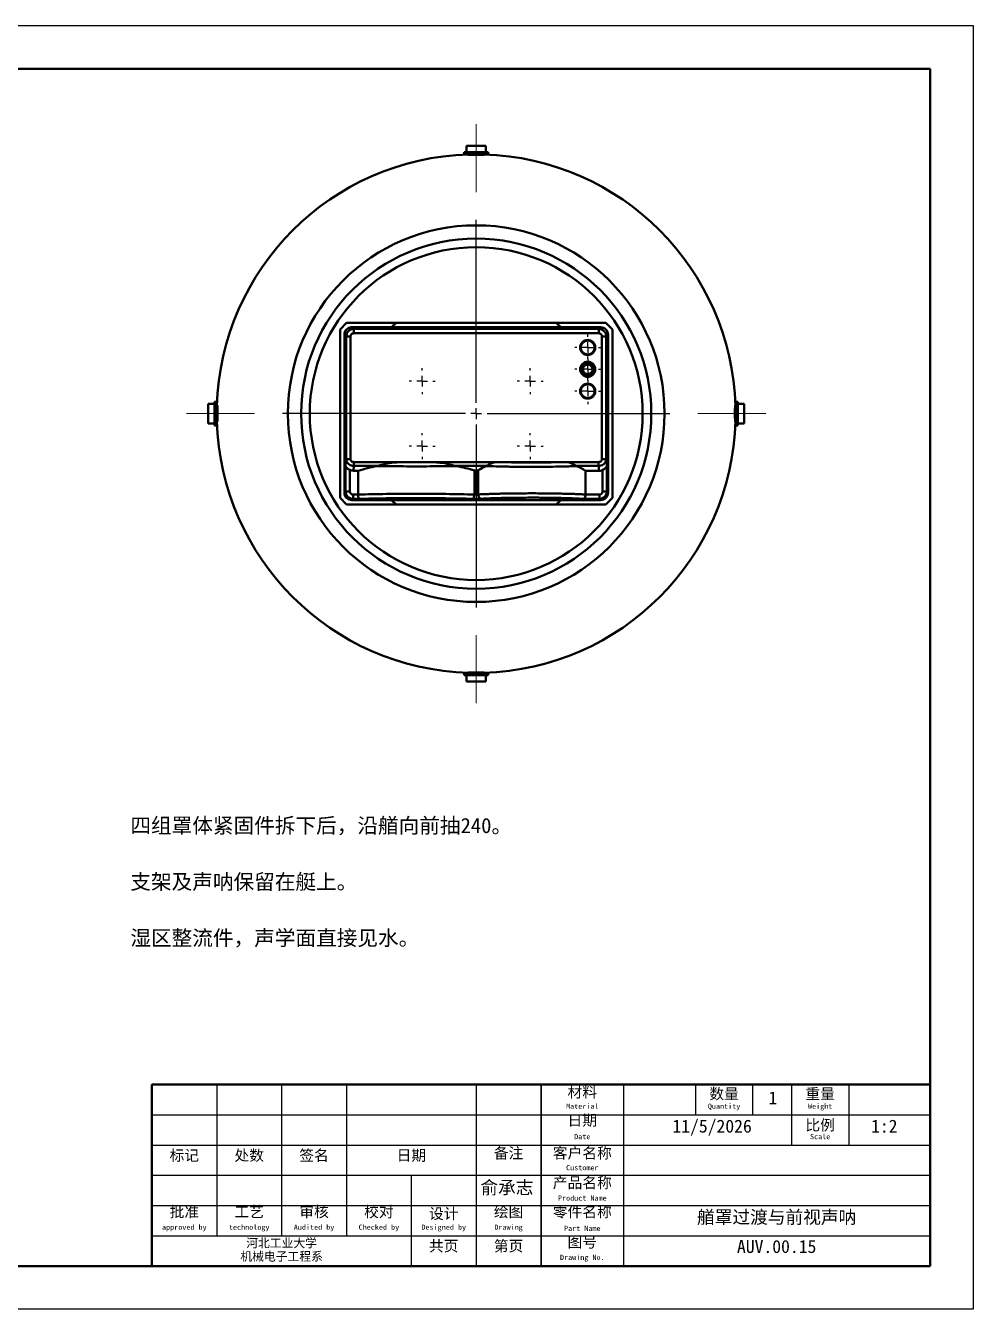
# Model space of a CAD drawing. Header units: millimetres. Extents: x 0 to 420, y 0 to 297.
# Drawn here: x 200.8 to 420, y -0.2 to 296.8 of the extents above; entities that cross this region are included whole.
import ezdxf

# ---------------------------------------------------------------- set-up
doc = ezdxf.new("R2010")
doc.units = ezdxf.units.MM
doc.linetypes.add('CENTERX2', pattern=[20.32, 12.7, -2.54, 2.54, -2.54])
for name, color, linetype in [('2_细实线层', 4, 'Continuous'), ('3_文字层', 174, 'Continuous'), ('9中心线层', 1, 'Continuous')]:
    doc.layers.add(name, color=color, linetype=linetype)
doc.layers.add('4_图框轮廓', color=1, linetype='Continuous', lineweight=50)
doc.styles.add('AUV_FANGSONG', font='simfang.ttf')

# ---------------------------------------------------------------- blocks, each defined once
blk = doc.blocks.new('SW_CENTERMARKSYMBOL_1')
at = {"layer": '9中心线层', "color": 0}
for p, q in [((0, 2.5), (0, 3)), ((-2.5, 0), (-3, 0)), ((0, 0), (-1.25, 0)), ((0, 0), (0, 1.25)), ((0, 0), (0, -1.25)), ((0, 0), (1.25, 0)), ((2.5, 0), (3, 0)), ((0, -2.5), (0, -3))]:
    blk.add_line(p, q, dxfattribs=at)
blk = doc.blocks.new('SW_CENTERMARKSYMBOL_2')
at = {"layer": '9中心线层', "color": 0}
for p, q in [((0, 2.5), (0, 3)), ((-2.5, 0), (-3, 0)), ((0, 0), (-1.25, 0)), ((0, 0), (0, 1.25)), ((0, 0), (0, -1.25)), ((0, 0), (1.25, 0)), ((2.5, 0), (3, 0)), ((0, -2.5), (0, -3))]:
    blk.add_line(p, q, dxfattribs=at)
blk = doc.blocks.new('SW_CENTERMARKSYMBOL_3')
at = {"layer": '9中心线层', "color": 0}
for p, q in [((0, 2.5), (0, 3)), ((-2.5, 0), (-3, 0)), ((0, 0), (-1.25, 0)), ((0, 0), (0, 1.25)), ((0, 0), (0, -1.25)), ((0, 0), (1.25, 0)), ((2.5, 0), (3, 0)), ((0, -2.5), (0, -3))]:
    blk.add_line(p, q, dxfattribs=at)
blk = doc.blocks.new('SW_CENTERMARKSYMBOL_4')
at = {"layer": '9中心线层', "color": 0}
for p, q in [((0, 2.5), (0, 3)), ((-2.5, 0), (-3, 0)), ((0, 0), (-1.25, 0)), ((0, 0), (0, 1.25)), ((0, 0), (0, -1.25)), ((0, 0), (1.25, 0)), ((2.5, 0), (3, 0)), ((0, -2.5), (0, -3))]:
    blk.add_line(p, q, dxfattribs=at)
blk = doc.blocks.new('SW_CENTERMARKSYMBOL_5')
at = {"layer": '9中心线层', "color": 0}
for p, q in [((0, 2.5), (0, 44.82)), ((-2.5, 0), (-44.82, 0)), ((0, 0), (-1.25, 0)), ((0, 0), (0, 1.25)), ((0, 0), (0, -1.25)), ((0, 0), (1.25, 0)), ((2.5, 0), (44.82, 0)), ((0, -2.5), (0, -44.82))]:
    blk.add_line(p, q, dxfattribs=at)
blk = doc.blocks.new('SW_CENTERMARKSYMBOL_6')
at = {"layer": '9中心线层', "color": 0}
for p, q in [((0, 2.5), (0, 3)), ((-2.5, 0), (-3, 0)), ((0, 0), (-1.25, 0)), ((0, 0), (0, 1.25)), ((0, 0), (0, -1.25)), ((0, 0), (1.25, 0)), ((2.5, 0), (3, 0)), ((0, -2.5), (0, -3))]:
    blk.add_line(p, q, dxfattribs=at)
blk = doc.blocks.new('SW_CENTERMARKSYMBOL_7')
at = {"layer": '9中心线层', "color": 0}
for p, q in [((0, 2.5), (0, 3)), ((-2.5, 0), (-3, 0)), ((0, 0), (-1.25, 0)), ((0, 0), (0, 1.25)), ((0, 0), (0, -1.25)), ((0, 0), (1.25, 0)), ((2.5, 0), (3, 0)), ((0, -2.5), (0, -3))]:
    blk.add_line(p, q, dxfattribs=at)
blk = doc.blocks.new('SW_CENTERMARKSYMBOL_8')
at = {"layer": '9中心线层', "color": 0}
for p, q in [((0, 2.5), (0, 3)), ((-2.5, 0), (-3, 0)), ((0, 0), (-1.25, 0)), ((0, 0), (0, 1.25)), ((0, 0), (0, -1.25)), ((0, 0), (1.25, 0)), ((2.5, 0), (3, 0)), ((0, -2.5), (0, -3))]:
    blk.add_line(p, q, dxfattribs=at)

msp = doc.modelspace()

# ---------------------------------------------------------------- linework, layer by layer
at = {"color": 7, "linetype": 'Continuous', "lineweight": 50}
for p, q in [((302.25, 267.5), (302.25, 267)), ((302.25, 267.5), (305, 267.5)), ((302.75, 269), (302.75, 267.5)), ((302.75, 269), (305, 269)), ((305, 269), (307.25, 269)), ((305, 267.5), (307.75, 267.5)), ((307.25, 267.5), (307.25, 269)), ((307.75, 267), (307.75, 267.5)), ((302.25, 267), (305, 267)), ((303.25, 267), (303.25, 266.88)), ((305, 267), (307.75, 267)), ((306.75, 266.88), (306.75, 267)), ((273.5, 226.5), (275, 228)), ((273.5, 187.5), (273.5, 226.5)), ((275, 228), (335, 228)), ((276.25, 227), (333.75, 227)), ((276.25, 226.99), (276.25, 227)), ((276.25, 226.99), (276.66, 226.59)), ((276.25, 226.99), (333.75, 226.99)), ((333.34, 226.59), (276.66, 226.59)), ((286.48, 228), (285.4, 227)), ((324.6, 227), (323.52, 228)), ((333.75, 226.99), (333.34, 226.59)), ((333.75, 227), (333.75, 226.99)), ((335, 228), (336.5, 226.5)), ((336.5, 226.5), (336.5, 187.5)), ((274.5, 188.75), (274.5, 225.25)), ((274.5, 225.25), (274.51, 225.25)), ((274.91, 224.84), (274.51, 225.25)), ((274.51, 225.25), (274.51, 188.75)), ((274.91, 224.84), (274.91, 196.43)), ((275.91, 224.84), (275.91, 196.43)), ((333.34, 225.59), (276.66, 225.59)), ((334.09, 196.43), (334.09, 224.84)), ((335.49, 225.25), (335.09, 224.84)), ((335.09, 196.43), (335.09, 224.84)), ((335.49, 188.75), (335.49, 225.25)), ((335.49, 225.25), (335.5, 225.25)), ((335.5, 225.25), (335.5, 188.75)), ((244.5, 209.25), (243, 209.25)), ((243, 207), (243, 209.25)), ((245, 209.75), (244.5, 209.75)), ((244.5, 207), (244.5, 209.75)), ((245, 207), (245, 209.75)), ((245.12, 208.75), (245, 208.75)), ((365, 208.75), (364.88, 208.75)), ((365.5, 209.75), (365, 209.75)), ((365, 209.75), (365, 207)), ((365.5, 209.75), (365.5, 207)), ((367, 209.25), (365.5, 209.25)), ((367, 209.25), (367, 207)), ((243, 204.75), (243, 207)), ((244.5, 204.25), (244.5, 207)), ((245, 204.25), (245, 207)), ((245, 205.25), (245.12, 205.25)), ((364.88, 205.25), (365, 205.25)), ((365, 207), (365, 204.25)), ((365.5, 207), (365.5, 204.25)), ((367, 207), (367, 204.75)), ((243, 204.75), (244.5, 204.75)), ((244.5, 204.25), (245, 204.25)), ((365, 204.25), (365.5, 204.25)), ((365.5, 204.75), (367, 204.75)), ((274.78, 194.98), (274.91, 196.43)), ((335.09, 196.43), (335.22, 194.98)), ((274.78, 189.01), (274.78, 194.98)), ((275.78, 193.97), (275.78, 189.01)), ((276.58, 193.78), (276.68, 194.93)), ((277.69, 193.78), (276.58, 193.78)), ((276.68, 195.8), (291.2, 195.8)), ((276.68, 194.93), (282.3, 194.93)), ((277.69, 193.78), (277.69, 188.28)), ((282.02, 194.88), (282.3, 194.93)), ((291.2, 195.8), (291.3, 195.8)), ((291.3, 195.8), (309.9, 195.8)), ((300.2, 194.93), (300.48, 194.88)), ((300.2, 194.93), (307.4, 194.93)), ((304.57, 188.29), (304.57, 193.85)), ((305.46, 193.94), (305.46, 188.31)), ((307.26, 194.87), (307.4, 194.93)), ((309.9, 195.8), (325.6, 195.8)), ((325.6, 195.8), (333.32, 195.8)), ((328.24, 194.87), (328.1, 194.93)), ((328.1, 194.93), (333.32, 194.93)), ((330.29, 188.29), (330.29, 193.78)), ((333.42, 193.78), (330.29, 193.78)), ((333.32, 194.93), (333.42, 193.78)), ((334.22, 189.01), (334.22, 193.97)), ((335.22, 194.98), (335.22, 189.01)), ((275, 186), (273.5, 187.5)), ((274.51, 188.75), (274.5, 188.75)), ((274.51, 188.75), (274.78, 189.01)), ((276.25, 187.01), (276.51, 187.28)), ((276.51, 188.28), (277.69, 188.28)), ((276.51, 187.28), (277.94, 187.28)), ((277.69, 188.28), (277.69, 188.28)), ((329.85, 187.28), (333.49, 187.28)), ((330.29, 188.29), (330.29, 188.28)), ((330.29, 188.28), (333.49, 188.28)), ((333.49, 187.28), (333.75, 187.01)), ((336.5, 187.5), (335, 186)), ((335.22, 189.01), (335.49, 188.75)), ((335.5, 188.75), (335.49, 188.75)), ((335, 186), (275, 186)), ((276.25, 187.01), (333.75, 187.01)), ((276.25, 187), (276.25, 187.01)), ((333.75, 187), (276.25, 187)), ((285.4, 187), (286.48, 186)), ((323.52, 186), (324.6, 187)), ((333.75, 187.01), (333.75, 187)), ((302.25, 147), (302.25, 146.5)), ((305, 147), (302.25, 147)), ((305, 146.5), (302.25, 146.5)), ((302.75, 146.5), (302.75, 145)), ((303.25, 147.12), (303.25, 147)), ((307.75, 147), (305, 147)), ((307.75, 146.5), (305, 146.5)), ((306.75, 147), (306.75, 147.12)), ((307.25, 145), (307.25, 146.5)), ((307.75, 146.5), (307.75, 147)), ((305, 145), (302.75, 145)), ((307.25, 145), (305, 145))]:
    msp.add_line(p, q, dxfattribs=at)
for centre, radius in [((305, 207), 43.57), ((305, 207), 40.5), ((305, 207), 38.5), ((330.79, 222.29), 1.75), ((330.79, 222.29), 1.6), ((330.79, 217.26), 1.75), ((330.79, 217.26), 1.6), ((330.79, 212.22), 1.75), ((330.79, 212.22), 1.6)]:
    msp.add_circle(centre, radius, dxfattribs=at)
for centre, radius, start, end in [((305, 207), 60, 91.6714, 178.3286), ((305, 207), 60, 1.6714, 88.3286), ((276.25, 225.25), 1.75, 90, 180), ((333.75, 225.25), 1.75, 0, 90), ((305, 207), 60, 181.6714, 268.3286), ((305, 207), 60, 271.6714, 358.3286), ((276.25, 188.75), 1.75, 180, 270), ((333.75, 188.75), 1.75, 270, 360)]:
    msp.add_arc(centre, radius, start, end, dxfattribs=at)
for centre, major_axis, ratio, start_param, end_param in [((291.25, 179.37), (28.4, 0), 0.57735, 1.901873, 2.068667), ((291.25, 179.37), (28.4, 0), 0.57735, 1.082556, 1.239719), ((304.92, 194.24), (0.75, 0), 0.57735, 4.224148, 5.517044), ((317.75, 187.11), (17.05, 0), 0.57735, 2.233381, 2.375451), ((317.75, 187.11), (17.05, 0), 0.57735, 0.744249, 0.908211), ((276.25, 188.75), (-1.23, -1.23), 0.997265, 5.499157, 7.067214), ((333.75, 188.75), (-1.23, 1.23), 0.997265, 2.357564, 3.925621)]:
    msp.add_ellipse(centre, major_axis=major_axis, ratio=ratio, start_param=start_param, end_param=end_param, dxfattribs=at)
for points, knots in [([(303.98, 266.86), (303.81, 266.86), (303.49, 266.87), (303.21, 266.88), (303.11, 266.89), (303.21, 266.91), (303.25, 266.91)], [0, 0, 0, 0, 0.261834, 0.523668, 0.785515, 1, 1, 1, 1]), ([(306.75, 266.91), (306.79, 266.91), (306.89, 266.89), (306.82, 266.88), (306.56, 266.87), (306.12, 266.86), (305.56, 266.86), (304.93, 266.86), (304.38, 266.86), (304.09, 266.86), (303.98, 266.86)], [0, 0, 0, 0, 0.085848, 0.223893, 0.361863, 0.499773, 0.637666, 0.775566, 0.913471, 1, 1, 1, 1]), ([(274.51, 225.25), (274.53, 225.45), (274.57, 225.84), (274.87, 226.36), (275.31, 226.75), (275.8, 226.96), (276.12, 226.98), (276.25, 226.99)], [0, 0, 0, 0, 0.214694, 0.429388, 0.644082, 0.858775, 1, 1, 1, 1]), ([(274.91, 224.84), (274.94, 225.07), (274.99, 225.53), (275.39, 226.11), (275.97, 226.51), (276.43, 226.56), (276.66, 226.59)], [0, 0, 0, 0, 0.2501402, 0.4998658, 0.7493663, 1, 1, 1, 1]), ([(333.34, 226.59), (333.57, 226.56), (334.03, 226.51), (334.61, 226.11), (335.01, 225.53), (335.06, 225.07), (335.09, 224.84)], [0, 0, 0, 0, 0.250639, 0.500144, 0.749864, 1, 1, 1, 1]), ([(333.75, 226.99), (333.95, 226.97), (334.34, 226.93), (334.86, 226.63), (335.25, 226.19), (335.46, 225.7), (335.48, 225.38), (335.49, 225.25)], [0, 0, 0, 0, 0.214694, 0.429388, 0.644082, 0.858775, 1, 1, 1, 1]), ([(276.66, 225.59), (276.56, 225.58), (276.36, 225.56), (276.11, 225.39), (275.94, 225.14), (275.92, 224.94), (275.91, 224.84)], [0, 0, 0, 0, 0.250407, 0.500135, 0.750108, 1, 1, 1, 1]), ([(334.09, 224.84), (334.08, 224.94), (334.06, 225.14), (333.89, 225.39), (333.64, 225.56), (333.44, 225.58), (333.34, 225.59)], [0, 0, 0, 0, 0.249888, 0.499856, 0.749588, 1, 1, 1, 1]), ([(332.04, 217.26), (332.03, 217.12), (332, 216.85), (331.8, 216.48), (331.49, 216.19), (331.09, 216.02), (330.66, 215.99), (330.25, 216.1), (329.9, 216.35), (329.65, 216.69), (329.53, 217.11), (329.55, 217.54), (329.71, 217.93), (330, 218.25), (330.37, 218.46), (330.79, 218.53), (331.21, 218.46), (331.59, 218.25), (331.87, 217.93), (332.02, 217.58), (332.04, 217.35), (332.04, 217.26)], [0, 0, 0, 0, 0.052008, 0.103927, 0.159426, 0.211359, 0.266035, 0.320841, 0.37208, 0.427496, 0.481103, 0.534259, 0.589862, 0.641287, 0.695715, 0.75074, 0.802686, 0.858274, 0.911095, 0.963888, 1, 1, 1, 1]), ([(331.89, 217.26), (331.88, 217.38), (331.86, 217.62), (331.67, 217.95), (331.4, 218.2), (331.05, 218.34), (330.68, 218.37), (330.31, 218.27), (330, 218.05), (329.78, 217.75), (329.68, 217.39), (329.7, 217.01), (329.84, 216.66), (330.1, 216.38), (330.42, 216.19), (330.8, 216.14), (331.16, 216.2), (331.5, 216.38), (331.74, 216.67), (331.87, 216.97), (331.89, 217.18), (331.89, 217.26)], [0, 0, 0, 0, 0.052313, 0.104536, 0.160142, 0.211731, 0.266051, 0.321037, 0.372974, 0.428637, 0.481548, 0.534125, 0.589835, 0.642025, 0.696871, 0.751409, 0.802733, 0.858324, 0.911601, 0.964607, 1, 1, 1, 1]), ([(245.09, 208.75), (245.09, 208.79), (245.11, 208.89), (245.12, 208.82), (245.13, 208.56), (245.14, 208.12), (245.14, 207.56), (245.14, 206.93), (245.14, 206.38), (245.14, 206.09), (245.14, 205.98)], [0, 0, 0, 0, 0.085848, 0.223893, 0.361863, 0.499773, 0.637666, 0.775566, 0.913471, 1, 1, 1, 1]), ([(364.86, 205.98), (364.86, 206.16), (364.86, 206.53), (364.86, 207.17), (364.86, 207.78), (364.86, 208.3), (364.87, 208.68), (364.89, 208.86), (364.9, 208.87), (364.91, 208.75), (364.91, 208.71)], [0, 0, 0, 0, 0.134516, 0.269031, 0.403549, 0.538066, 0.672577, 0.807085, 0.941621, 1, 1, 1, 1]), ([(245.14, 205.98), (245.14, 205.81), (245.13, 205.49), (245.12, 205.21), (245.11, 205.11), (245.09, 205.21), (245.09, 205.25)], [0, 0, 0, 0, 0.261834, 0.523668, 0.785515, 1, 1, 1, 1]), ([(364.91, 205.25), (364.91, 205.23), (364.9, 205.13), (364.89, 205.13), (364.87, 205.29), (364.87, 205.6), (364.86, 205.87), (364.86, 205.98)], [0, 0, 0, 0, 0.050104, 0.312125, 0.574041, 0.835814, 1, 1, 1, 1]), ([(276.68, 194.93), (276.5, 194.95), (276.13, 194.98), (275.6, 195.24), (275.21, 195.6), (274.96, 196.02), (274.93, 196.28), (274.91, 196.43)], [0, 0, 0, 0, 0.208701, 0.426334, 0.672656, 0.822011, 1, 1, 1, 1]), ([(275.91, 196.43), (275.91, 196.38), (275.92, 196.29), (276, 196.12), (276.16, 195.95), (276.41, 195.82), (276.59, 195.81), (276.68, 195.8)], [0, 0, 0, 0, 0.120689, 0.250394, 0.499884, 0.749888, 1, 1, 1, 1]), ([(333.32, 195.8), (333.41, 195.81), (333.59, 195.82), (333.84, 195.95), (334, 196.12), (334.08, 196.29), (334.09, 196.38), (334.09, 196.43)], [0, 0, 0, 0, 0.25011, 0.500112, 0.749599, 0.879201, 1, 1, 1, 1]), ([(335.09, 196.43), (335.07, 196.28), (335.04, 196.02), (334.79, 195.6), (334.4, 195.24), (333.87, 194.98), (333.5, 194.95), (333.32, 194.93)], [0, 0, 0, 0, 0.177989, 0.327344, 0.573666, 0.791299, 1, 1, 1, 1]), ([(275.78, 193.97), (275.65, 194.04), (275.38, 194.19), (275.05, 194.44), (274.89, 194.65), (274.8, 194.83), (274.79, 194.92), (274.78, 194.98)], [0, 0, 0, 0, 0.241958, 0.499002, 0.751278, 0.834992, 1, 1, 1, 1]), ([(276.58, 193.78), (276.35, 193.8), (276.07, 193.83), (275.82, 193.95), (275.78, 193.97)], [0, 0, 0, 0, 0.809349, 1, 1, 1, 1]), ([(300.48, 194.88), (299.48, 194.86), (297.47, 194.83), (294.37, 194.81), (291.25, 194.8), (288.13, 194.81), (285.03, 194.83), (283.02, 194.86), (282.02, 194.88)], [0, 0, 0, 0, 0.1677, 0.334365, 0.5, 0.665635, 0.8323, 1, 1, 1, 1]), ([(282.3, 194.93), (282.9, 195.08), (284.09, 195.37), (286.2, 195.75), (288.58, 195.8), (290.32, 195.8), (291.2, 195.8)], [0, 0, 0, 0, 0.209612, 0.418861, 0.708905, 1, 1, 1, 1]), ([(291.3, 195.8), (291.93, 195.8), (293.14, 195.8), (294.94, 195.78), (296.7, 195.68), (298.48, 195.35), (299.62, 195.07), (300.2, 194.93)], [0, 0, 0, 0, 0.208463, 0.403404, 0.59817, 0.796761, 1, 1, 1, 1]), ([(328.24, 194.87), (327.74, 194.85), (326.74, 194.82), (325.13, 194.77), (323.11, 194.73), (320.65, 194.7), (318.23, 194.69), (316.31, 194.7), (314.87, 194.7), (313.44, 194.72), (311.65, 194.75), (309.52, 194.79), (308.02, 194.85), (307.26, 194.87)], [0, 0, 0, 0, 0.082616, 0.163631, 0.243048, 0.372133, 0.499956, 0.563767, 0.627894, 0.692337, 0.757098, 0.876753, 1, 1, 1, 1]), ([(307.4, 194.93), (307.62, 195.05), (308.06, 195.28), (308.89, 195.73), (309.54, 195.77), (309.9, 195.8)], [0, 0, 0, 0, 0.302349, 0.614727, 1, 1, 1, 1]), ([(309.9, 195.8), (310.49, 195.78), (311.68, 195.75), (313.63, 195.72), (315.66, 195.7), (317.75, 195.69), (319.84, 195.7), (321.87, 195.72), (323.82, 195.75), (325.01, 195.78), (325.6, 195.8)], [0, 0, 0, 0, 0.121435, 0.245875, 0.372403, 0.5, 0.627597, 0.754125, 0.878565, 1, 1, 1, 1]), ([(325.6, 195.8), (325.99, 195.77), (326.7, 195.71), (327.51, 195.23), (327.92, 195.02), (328.1, 194.93)], [0, 0, 0, 0, 0.421233, 0.757057, 1, 1, 1, 1]), ([(334.22, 193.97), (334.04, 193.9), (333.78, 193.79), (333.5, 193.78), (333.42, 193.78)], [0, 0, 0, 0, 0.70877, 1, 1, 1, 1]), ([(335.22, 194.98), (335.21, 194.92), (335.2, 194.83), (335.11, 194.65), (334.95, 194.44), (334.62, 194.19), (334.35, 194.04), (334.22, 193.97)], [0, 0, 0, 0, 0.1650006, 0.2487221, 0.5009977, 0.7580371, 1, 1, 1, 1]), ([(276.51, 187.28), (276.39, 187.28), (276.16, 187.3), (275.73, 187.44), (275.26, 187.76), (274.94, 188.23), (274.8, 188.66), (274.78, 188.89), (274.78, 189.01)], [0, 0, 0, 0, 0.130401, 0.257384, 0.5, 0.742612, 0.869596, 1, 1, 1, 1]), ([(275.78, 189.01), (275.79, 188.92), (275.8, 188.78), (275.89, 188.6), (275.99, 188.49), (276.1, 188.39), (276.28, 188.3), (276.42, 188.29), (276.51, 188.28)], [0, 0, 0, 0, 0.239571, 0.369684, 0.5, 0.630084, 0.760429, 1, 1, 1, 1]), ([(277.69, 188.28), (278.75, 188.31), (280.86, 188.36), (284.23, 188.42), (287.66, 188.45), (291.11, 188.46), (294.57, 188.45), (298.01, 188.42), (301.38, 188.37), (303.51, 188.31), (304.57, 188.29)], [0, 0, 0, 0, 0.127, 0.252664, 0.376996, 0.500001, 0.623085, 0.747443, 0.87308, 1, 1, 1, 1]), ([(277.94, 187.28), (277.91, 187.3), (277.85, 187.34), (277.78, 187.53), (277.73, 187.73), (277.7, 187.96), (277.69, 188.15), (277.69, 188.28)], [0, 0, 0, 0, 0.2504529, 0.4999408, 0.6328666, 0.7605561, 1, 1, 1, 1]), ([(304.1, 187.29), (303.11, 187.32), (301.1, 187.37), (297.85, 187.42), (294.46, 187.45), (290.99, 187.46), (287.53, 187.45), (284.15, 187.41), (280.92, 187.36), (278.93, 187.3), (277.94, 187.28)], [0, 0, 0, 0, 0.121621, 0.246093, 0.372539, 0.499997, 0.627455, 0.753903, 0.878376, 1, 1, 1, 1]), ([(304.57, 188.29), (304.56, 188.16), (304.54, 187.91), (304.43, 187.58), (304.28, 187.35), (304.16, 187.31), (304.1, 187.29)], [0, 0, 0, 0, 0.249937, 0.499867, 0.749578, 1, 1, 1, 1]), ([(306.18, 187.31), (306.05, 187.3), (305.76, 187.29), (305.2, 187.28), (304.62, 187.28), (304.27, 187.29), (304.1, 187.29)], [0, 0, 0, 0, 0.2434296, 0.500061, 0.7566566, 1, 1, 1, 1]), ([(305.46, 188.31), (305.4, 188.3), (305.28, 188.29), (305.04, 188.28), (304.8, 188.28), (304.65, 188.29), (304.57, 188.29)], [0, 0, 0, 0, 0.2574246, 0.5003283, 0.7509566, 1, 1, 1, 1]), ([(305.46, 188.31), (305.89, 188.33), (306.74, 188.37), (308.15, 188.42), (309.62, 188.46), (311.17, 188.5), (312.8, 188.53), (314.49, 188.55), (316.21, 188.56), (317.94, 188.57), (319.66, 188.56), (321.37, 188.55), (323.06, 188.52), (324.67, 188.49), (326.2, 188.46), (327.65, 188.41), (329.04, 188.36), (329.87, 188.31), (330.29, 188.29)], [0, 0, 0, 0, 0.064709, 0.127951, 0.189727, 0.25004, 0.313157, 0.375854, 0.438133, 0.499996, 0.561785, 0.62404, 0.686762, 0.749954, 0.810163, 0.871906, 0.935185, 1, 1, 1, 1]), ([(306.18, 187.31), (306.09, 187.33), (305.91, 187.36), (305.67, 187.6), (305.51, 187.92), (305.48, 188.18), (305.46, 188.31)], [0, 0, 0, 0, 0.250432, 0.500137, 0.750064, 1, 1, 1, 1]), ([(329.85, 187.28), (329.47, 187.3), (328.73, 187.34), (327.45, 187.4), (326.07, 187.45), (324.58, 187.49), (323.02, 187.52), (321.42, 187.54), (319.79, 187.56), (318.14, 187.57), (316.5, 187.56), (314.85, 187.55), (313.22, 187.53), (311.64, 187.5), (310.11, 187.47), (308.69, 187.42), (307.36, 187.37), (306.58, 187.33), (306.18, 187.31)], [0, 0, 0, 0, 0.061851, 0.123689, 0.186882, 0.250057, 0.313235, 0.376398, 0.43821, 0.500011, 0.561821, 0.623623, 0.686793, 0.749958, 0.81314, 0.876319, 0.938158, 1, 1, 1, 1]), ([(330.29, 188.28), (330.29, 188.21), (330.28, 188.08), (330.24, 187.83), (330.15, 187.56), (330.01, 187.33), (329.9, 187.3), (329.85, 187.28)], [0, 0, 0, 0, 0.123478, 0.249968, 0.499218, 0.749314, 1, 1, 1, 1]), ([(333.49, 188.28), (333.58, 188.29), (333.72, 188.3), (333.89, 188.39), (334.01, 188.49), (334.11, 188.6), (334.2, 188.78), (334.21, 188.92), (334.22, 189.01)], [0, 0, 0, 0, 0.239571, 0.369684, 0.5, 0.630084, 0.760429, 1, 1, 1, 1]), ([(335.22, 189.01), (335.22, 188.89), (335.2, 188.66), (335.06, 188.23), (334.74, 187.76), (334.27, 187.44), (333.84, 187.3), (333.61, 187.28), (333.49, 187.28)], [0, 0, 0, 0, 0.130401, 0.257384, 0.5, 0.742612, 0.869596, 1, 1, 1, 1]), ([(303.25, 147.09), (303.23, 147.09), (303.13, 147.1), (303.13, 147.11), (303.29, 147.13), (303.6, 147.13), (303.87, 147.14), (303.98, 147.14)], [0, 0, 0, 0, 0.050104, 0.312125, 0.574041, 0.835814, 1, 1, 1, 1]), ([(303.98, 147.14), (304.16, 147.14), (304.53, 147.14), (305.17, 147.14), (305.78, 147.14), (306.3, 147.14), (306.68, 147.13), (306.86, 147.11), (306.87, 147.1), (306.75, 147.09), (306.71, 147.09)], [0, 0, 0, 0, 0.134516, 0.269031, 0.403549, 0.538066, 0.672577, 0.807085, 0.941621, 1, 1, 1, 1])]:
    msp.add_open_spline(points, degree=3, knots=knots, dxfattribs=at)
for points in [[(276.66, 226.59), (276.66, 226.57), (276.66, 226.53), (276.66, 226.3), (276.66, 225.97), (276.66, 225.72), (276.66, 225.59)], [(333.34, 225.59), (333.34, 225.72), (333.34, 225.97), (333.34, 226.3), (333.34, 226.53), (333.34, 226.57), (333.34, 226.59)], [(275.91, 224.84), (275.78, 224.84), (275.53, 224.84), (275.2, 224.84), (274.97, 224.84), (274.93, 224.84), (274.91, 224.84)], [(335.09, 224.84), (335.07, 224.84), (335.03, 224.84), (334.8, 224.84), (334.47, 224.84), (334.22, 224.84), (334.09, 224.84)], [(274.91, 196.43), (274.93, 196.43), (274.97, 196.43), (275.2, 196.43), (275.53, 196.43), (275.78, 196.43), (275.91, 196.43)], [(334.09, 196.43), (334.22, 196.43), (334.47, 196.43), (334.8, 196.43), (335.03, 196.43), (335.07, 196.43), (335.09, 196.43)], [(276.68, 195.8), (276.68, 195.71), (276.68, 195.54), (276.68, 195.29), (276.68, 195.08), (276.68, 194.98), (276.68, 194.93)], [(333.32, 194.93), (333.32, 194.98), (333.32, 195.08), (333.32, 195.29), (333.32, 195.54), (333.32, 195.71), (333.32, 195.8)], [(274.78, 189.01), (274.8, 189.01), (274.84, 189.01), (275.07, 189.01), (275.4, 189.01), (275.65, 189.01), (275.78, 189.01)], [(276.51, 188.28), (276.51, 188.15), (276.51, 187.9), (276.51, 187.57), (276.51, 187.34), (276.51, 187.3), (276.51, 187.28)], [(333.49, 187.28), (333.49, 187.3), (333.49, 187.34), (333.49, 187.57), (333.49, 187.9), (333.49, 188.15), (333.49, 188.28)], [(334.22, 189.01), (334.35, 189.01), (334.6, 189.01), (334.93, 189.01), (335.16, 189.01), (335.2, 189.01), (335.22, 189.01)]]:
    msp.add_open_spline(points, degree=3, dxfattribs=at)
at = {"layer": '2_细实线层'}
for p, q in [((-0.01, 296.77), (419.99, 296.77)), ((419.99, 296.77), (419.99, -0.23)), ((244.99, 51.77), (244.99, 16.77)), ((259.99, 51.77), (259.99, 16.77)), ((274.99, 51.77), (274.99, 16.77)), ((304.99, 51.77), (304.99, 9.77)), ((319.99, 51.77), (409.99, 51.77)), ((339.1, 51.77), (339.1, 9.77)), ((355.76, 51.77), (355.76, 44.77)), ((368.92, 51.77), (368.92, 44.77)), ((377.92, 51.77), (377.92, 37.77)), ((391.21, 51.77), (391.21, 37.77)), ((229.99, 44.77), (409.99, 44.77)), ((229.99, 37.77), (409.99, 37.77)), ((229.99, 30.77), (409.99, 30.77)), ((289.99, 30.77), (289.99, 9.77)), ((229.99, 23.77), (409.99, 23.77)), ((229.99, 16.77), (409.99, 16.77)), ((419.99, -0.23), (-0.01, -0.23)), ((414.99, -0.23), (204.99, -0.23))]:
    msp.add_line(p, q, dxfattribs=at)
at = {"layer": '2_细实线层', "color": 1, "lineweight": 35}
msp.add_line((319.99, 51.77), (319.99, 9.77), dxfattribs=at)
at = {"layer": '4_图框轮廓'}
for p, q in [((24.99, 286.77), (409.99, 286.77)), ((409.99, 286.77), (409.99, 9.77)), ((229.99, 9.77), (229.99, 51.77)), ((229.99, 51.77), (409.99, 51.77)), ((409.99, 51.77), (409.99, 9.77)), ((409.99, 9.77), (24.99, 9.77)), ((229.99, 9.77), (409.99, 9.77))]:
    msp.add_line(p, q, dxfattribs=at)
at = {"layer": '9中心线层', "linetype": 'CENTERX2', "lineweight": 18, "ltscale": 2.5}
for p, q in [((305, 274), (305, 267.5)), ((305, 267.5), (305, 267)), ((305, 267), (305, 258.25)), ((238, 207), (244.5, 207)), ((244.5, 207), (245, 207)), ((245, 207), (253.75, 207)), ((365, 207), (356.25, 207)), ((365.5, 207), (365, 207)), ((372, 207), (365.5, 207)), ((305, 147), (305, 155.75)), ((305, 146.5), (305, 147)), ((305, 140), (305, 146.5))]:
    msp.add_line(p, q, dxfattribs=at)

# ---------------------------------------------------------------- block references
at = {"layer": '9中心线层'}
for name, p in [('SW_CENTERMARKSYMBOL_5', (305, 207)), ('SW_CENTERMARKSYMBOL_8', (330.79, 222.29)), ('SW_CENTERMARKSYMBOL_7', (330.79, 217.26)), ('SW_CENTERMARKSYMBOL_1', (292.5, 214.5)), ('SW_CENTERMARKSYMBOL_4', (317.5, 214.5)), ('SW_CENTERMARKSYMBOL_6', (330.79, 212.22)), ('SW_CENTERMARKSYMBOL_3', (292.5, 199.5)), ('SW_CENTERMARKSYMBOL_2', (317.5, 199.5))]:
    msp.add_blockref(name, p, dxfattribs=at)

# ---------------------------------------------------------------- texts
at = {"layer": '3_文字层', "attachment_point": 2, "style": 'AUV_FANGSONG'}
for s, insert, char_height, width in [('材料', (329.54, 51.3), 2.5, 18.1122), ('数量', (362.34, 50.88), 2.5, 12.16), ('重量', (384.56, 50.88), 2.5, 12.29), ('Material', (329.54, 47.37), 1.2, 18.1122), ('日期', (329.54, 44.78), 2.5, 18.1122), ('Quantity', (362.34, 47.37), 1.2, 12.16), ('Weight', (384.56, 47.37), 1.2, 12.29), ('比例', (384.56, 43.65), 2.5, 12.29), ('Date', (329.54, 40.33), 1.2, 18.1122), ('Scale', (384.56, 40.33), 1.2, 12.29), ('标记', (237.49, 36.64), 2.5, 14), ('处数', (252.49, 36.64), 2.5, 14), ('签名', (267.49, 36.64), 2.5, 14), ('日期', (289.99, 36.64), 2.5, 29), ('备注', (312.49, 37.17), 2.5, 14), ('客户名称', (329.54, 37.17), 2.5, 18.1122), ('Customer', (329.54, 33.14), 1.2, 18.1122), ('产品名称', (329.54, 30.31), 2.5, 18.1122), ('批准', (237.49, 23.58), 2.5, 14), ('工艺', (252.49, 23.58), 2.5, 14), ('审核', (267.49, 23.58), 2.5, 14), ('校对', (282.49, 23.58), 2.5, 14), ('绘图', (312.49, 23.58), 2.5, 14), ('零件名称', (329.54, 23.58), 2.5, 18.1122), ('Product Name', (329.54, 26.11), 1.2, 18.1122), ('设计', (297.49, 23.16), 2.5, 14), ('艏罩过渡与前视声呐', (374.5, 22.6), 3, 68), ('approved by', (237.49, 19.37), 1.2, 14), ('technology', (252.49, 19.37), 1.2, 14), ('Audited by', (267.49, 19.37), 1.2, 14), ('Checked by', (282.49, 19.37), 1.2, 14), ('Designed by', (297.49, 19.37), 1.2, 14), ('Drawing', (312.49, 19.37), 1.2, 14), ('Part Name', (329.54, 19.1), 1.2, 18.1122), ('河北工业大学', (259.99, 16.1), 2, 58), ('共页', (297.49, 15.67), 2.5, 14), ('第页', (312.49, 15.67), 2.5, 14), ('图号', (329.54, 16.59), 2.5, 18.1122), ('AUV.00.15', (374.5, 15.8), 3, 68), ('机械电子工程系', (259.99, 13), 2, 58), ('Drawing No.', (329.54, 12.38), 1.2, 18.1122)]:
    msp.add_mtext(s, dxfattribs=dict(at, insert=insert, char_height=char_height, width=width))
at = {"layer": '3_文字层', "char_height": 3, "style": 'AUV_FANGSONG'}
for s, insert, attachment_point in [('1', (372.58, 50.17), 1), ('11/5/2026', (350.38, 43.65), 1), ('1:2', (396.33, 43.65), 1), ('俞承志', (312.1, 29.45), 2)]:
    msp.add_mtext(s, dxfattribs=dict(at, insert=insert, attachment_point=attachment_point))
at = {"layer": '9中心线层', "char_height": 3.5, "width": 175, "attachment_point": 1, "style": 'AUV_FANGSONG'}
for s, insert in [('四组罩体紧固件拆下后，沿艏向前抽240。', (225, 113.45)), ('支架及声呐保留在艇上。', (225, 100.45)), ('湿区整流件，声学面直接见水。', (225, 87.45))]:
    msp.add_mtext(s, dxfattribs=dict(at, insert=insert))

doc.saveas('drawing.dxf')
